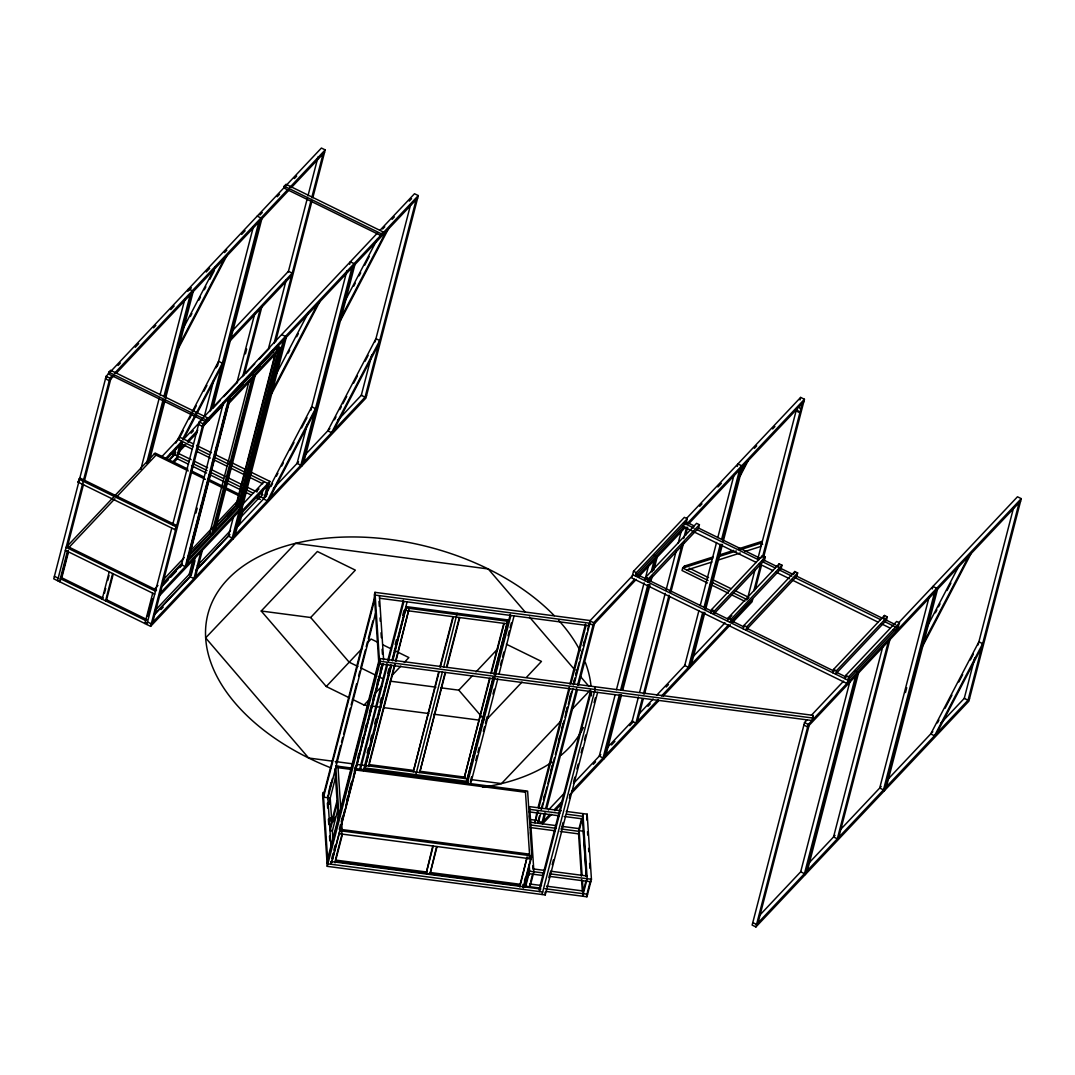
<?xml version="1.0" encoding="UTF-8"?>
<svg xmlns="http://www.w3.org/2000/svg" width="1075" height="1075" viewBox="0 0 1075 1075"><rect width="100%" height="100%" fill="white"/><g stroke="black" fill="none" stroke-linecap="round" stroke-linejoin="round"><path stroke-width="1.5" d="M687.207 518.741L636.346 572.666L635.486 575.998L686.347 522.074L687.207 518.741L684.372 517.344L633.511 571.282L631.778 577.96L846.898 683.458L849.25 678.553L846.898 683.458M893.271 629.614L896.281 631.092L899.493 622.855L896.657 621.457L845.797 675.382L844.937 678.715M78.018 482.07L79.832 477.972L176.717 525.5L174.903 529.599L78.018 482.07L79.053 480.982M312.812 197.746L325.188 149.909L321.398 148.054L106.129 376.304L53.75 578.82L150.634 626.349L365.903 398.099L418.282 195.583L414.507 193.728L380.107 230.184M108.817 372.178L108.36 373.925L205.244 421.454L207.475 417.812L110.591 370.284L108.817 372.178L205.701 419.693M57.526 580.675L109.905 378.158L112.203 375.726M67.618 545.845L83.527 484.314M84.361 481.076L110.738 379.085M67.362 551.314L59.515 581.656L60.549 580.554M60.966 578.968L68.357 550.387M62.122 576.576L68.316 552.617M102.165 599.192L109.233 571.846M104.45 593.266L105.699 588.442M107.769 580.406L109.018 575.582M112.633 573.526L105.565 600.858L106.6 599.756L113.251 574.037M140.785 469.453L159.208 398.22M160.041 394.982L184.752 299.455M187.91 291.406L188.555 288.906L192.331 290.761L164.892 396.877M146.657 463.218L162.983 400.075M163.83 396.836L190.208 294.832M148.135 461.645L164.045 400.115M149.627 460.073L193.164 291.688M168.6 460.369L174.204 454.429L175.83 448.167M180.278 443.317L177.039 455.813L179.014 453.717L181.85 442.779M152.717 593.185L144.87 623.513L145.904 622.412M147.544 616.069L152.059 598.6M146.845 624.494L171.785 528.08M172.618 524.842L199.224 421.964L377.822 232.617M204.411 416.106L213.616 380.483M217.392 365.903L253.391 226.677M150.634 626.349L203.014 423.819L418.282 195.583M152.758 622.277L203.847 424.746M207.032 419.559L207.475 417.812M209.867 411.483L258.847 222.055M208.604 420.5L209.249 418M211.345 409.911L260.983 217.983L257.194 216.129M212.823 408.339L261.816 218.91M223.372 402.87L181.514 564.751L185.29 566.606L228.827 398.261M195.972 513.003L197.222 508.139M189.066 553.464L187.386 559.927L213.078 532.689M189.899 550.239L196.577 524.398M197.41 521.16L202.006 503.409M202.839 500.171L204.102 495.333M204.935 492.095L209.531 474.344M212.447 463.029L213.697 458.192M214.543 454.967L217.043 445.278M219.972 433.964L221.222 429.127M222.055 425.888L224.554 416.2M225.401 412.975L226.65 408.137M284.243 186.177L283.787 187.937L380.671 235.452L382.902 231.824L286.017 184.295L284.243 186.177L381.128 233.705M186.781 565.033L230.319 396.688M188.877 558.355L228.962 403.327M236.836 382.902L254.775 313.51M245.409 353.89L246.659 349.053M193.379 558.234L189.227 574.305L191.216 575.286L194.951 560.814M195.462 556.326L190.194 576.724L193.97 578.578L200.877 551.905M242.695 376.68L260.231 308.915M244.173 375.108L261.709 307.342M195.448 577.006L202.355 550.333M248.957 381.544L209.706 533.334L211.587 534.262L251.684 379.247M229.593 397.925L251.926 374.248L253.808 375.175L212.42 535.189L186.741 562.427M254.305 374.651L212.917 534.665L238.596 507.44L279.984 347.427L278.089 346.499L252.41 373.724L254.305 374.651L279.984 347.427M215.054 530.593L255.138 375.578M268.602 348.031L286.192 280.024M288.288 271.935L307.127 199.077M307.974 195.838L318.012 156.977M274.058 343.409L310.917 200.931M311.75 197.692L323.051 153.98M272.808 352.439L273.453 349.926L270.013 353.581M275.549 341.837L311.978 200.985M275.133 353.796L235.882 505.586L237.763 506.513L277.861 351.498M233.463 516.739L228.438 536.17L232.227 538.024L283.303 340.506M236.392 505.411L275.334 354.831M276.598 349.98L277.847 345.129M277.444 348.999L278.089 346.499M233.06 538.951L285.439 336.435L281.65 334.58M236.204 528.591L242.816 503.046M235.183 534.88L286.272 337.362M237.333 526.75L241.217 511.74L269.852 481.372L250.394 471.831M239.308 524.654L243.192 509.644M261.171 497.08L263.187 489.259M266.385 494.809L269.852 481.372M307.141 424.531L297.09 463.392L300.866 465.247L351.955 267.715M310.809 410.354L346.916 270.725M349.657 264.289L350.302 261.789L354.078 263.644L301.699 466.174M303.835 462.102L354.911 264.571M382.445 233.571L382.902 231.824M371.762 354.844L361.294 395.318L365.07 397.172L416.159 199.654M375.108 341.89L410.704 204.263M574.198 684.023L589.92 623.245L589.745 620.503L374.973 592.338L374.328 594.838L378.83 663.571M322.769 797.61L375.148 595.08L589.92 623.245M374.637 599.635L323.548 797.153L330.213 798.026L331.745 821.448M328.52 792.423L331.033 782.707M336.058 763.277L340.668 745.472M341.501 742.234L342.75 737.369M343.597 734.144L350.289 708.237M351.135 704.998L356.578 683.942M358.66 675.852L359.923 671.002M360.757 667.763L365.366 649.945M366.199 646.707L367.462 641.856M368.295 638.617L372.904 620.799M327.526 797.704L329.178 791.321M329.998 788.123L332.471 778.542M327.62 799.142L375.551 613.14M336.005 775.626L329.447 801.036L329.662 804.382M329.971 828.099L337.039 800.754M337.201 803.227L330.132 830.558L332.363 830.854L338.195 808.346M333.868 821.958L335.118 817.134M327.606 859.046L378.696 661.515M327.096 863.601L380.12 658.572L812.861 715.318L813.036 718.06L812.391 720.559L379.65 663.812L374.973 592.338M597.619 692.394L545.24 894.924L327.27 866.343L380.295 661.313L380.12 658.572M331.772 858.293L333.022 853.456M333.855 850.218L335.118 845.38M339.283 829.255L340.533 824.418M341.366 821.192L342.616 816.355M346.795 800.217L348.045 795.379M348.878 792.154L351.377 782.479M354.307 771.178L355.556 766.341M357.639 758.278L358.889 753.441M361.805 742.14L363.068 737.302M365.151 729.24L366.4 724.402M369.316 713.115L370.566 708.277M372.662 700.201L373.912 695.364M376.828 684.076L378.078 679.239M380.16 671.176L381.423 666.325M341.501 822.362L344.847 809.408M345.693 806.169L348.206 796.454M349.039 793.216L352.385 780.262M353.218 777.023L357.827 759.219M358.674 755.98L362.02 743.027M362.853 739.788L365.366 730.073M366.199 726.834L369.558 713.881M370.391 710.642L372.904 700.927M373.737 697.688L377.097 684.748M377.93 681.51L380.442 671.794M381.276 668.556L382.539 663.692M382.848 664.229L331.113 864.26L330.939 861.518M331.758 862.459L383.09 664.135M341.433 834.012L342.213 831.015L341.554 821.058M335.803 858.267L341.998 834.308M335.064 862.889L342.495 834.16M359.762 768.692L386.987 663.45M387.82 660.211L403.313 600.307M360.367 769.821L387.578 664.578M388.411 661.34L403.904 601.436M367.153 752.917L368.403 748.066M370.499 739.976L371.748 735.112M374.691 723.784L375.941 718.92M380.133 702.728L381.383 697.877M387.672 673.595L388.922 668.731M395.197 644.449L396.46 639.585M402.735 615.303L403.998 610.452M363.363 770.654L390.776 664.995M392.039 660.144L407.102 601.852M391.045 665.627L365.016 767.993L466.671 781.323L493.627 677.089M392.308 660.776L406.31 606.609L507.964 619.939L494.46 673.864M365.016 767.993L391.555 665.385M392.805 660.534L406.31 606.609M369.195 762.928L394.659 664.431M395.506 661.192L408.863 609.525L396.003 660.95M395.17 664.189L368.859 765.911L368.779 764.54M439.191 671.62L413.297 771.743L438.681 671.875M439.93 667.024L452.871 616.969M440.441 666.782L453.381 616.727M415.837 774.658L442.376 672.05M443.639 667.199L457.13 613.274M445.077 672.708L419.68 772.576L445.574 672.466M446.743 666.245L459.267 617.803M446.837 667.615L459.778 617.561M432.714 846.227L426.157 873.384L433.225 846.052M436.558 846.724L430 873.894L437.068 846.549M489.501 678.54L464.118 778.407L490.012 678.285M490.751 673.689L503.705 623.634M491.262 673.447L504.202 623.393M493.116 677.344L467.316 778.824L365.661 765.494L365.581 764.123M493.949 674.106L507.964 619.939M467.155 781.108L493.963 677.478M494.796 674.24L510.289 614.336M467.141 784.266L510.88 615.464M470.353 781.525L471.616 776.661M475.795 760.468L477.058 755.618M477.891 752.379L479.154 747.528M483.333 731.336L484.597 726.472M485.43 723.233L487.109 716.756M492.968 694.087L494.218 689.236M500.507 664.955L501.756 660.09M502.603 656.852L503.852 652.001M508.045 635.809L509.295 630.944M510.128 627.706L511.391 622.855M470.541 784.266L497.752 679.024M499.015 674.173L514.078 615.881M536.909 812.015L534.987 822.845L537.93 811.517M538.158 807.15L569.145 687.342M569.992 684.103L585.472 624.199M538.763 808.279L569.75 688.47M571 683.606L586.077 625.327M519.736 885.679L527.167 856.936L519.83 887.117M543.453 799.478L544.716 794.627M550.991 770.332L552.241 765.481M558.53 741.186L559.779 736.335M561.876 728.245L563.139 723.381M566.068 712.053L567.318 707.189M569.414 699.099L570.664 694.235M573.607 682.907L574.856 678.043M575.689 674.804L576.952 669.953M583.228 645.672L584.491 640.808M539.435 816.032L538.172 820.883L541.961 822.738L549.916 814.299M541.101 809.556L542.781 803.079M543.614 799.84L546.973 786.887M547.807 783.648L554.498 757.741M555.345 754.502L564.133 720.505M564.966 717.267L567.479 707.552M568.326 704.313L571.672 691.359M573.351 684.883L575.018 678.406M575.864 675.167L579.21 662.213M580.043 658.975L582.556 649.273M583.403 646.035L586.748 633.081M587.582 629.843L589.261 623.366L593.037 625.22L636.279 579.371M528.86 858.589L529.626 855.593L525.393 790.837M540.698 813.547L538.185 823.262L538.011 820.521M541.961 808.696L572.948 688.887M530.996 857.447L523.149 887.789L522.934 884.443M523.659 887.627L531.87 855.888L527.623 791.119L354.548 768.423M525.621 884.12L528.86 871.623M541.961 822.738L544.474 813.022M545.724 808.172L576.711 688.363M577.544 685.124L593.682 622.721L634.653 579.277M540.013 888.044L525.756 886.176L529.639 871.18L529.196 864.502M543.439 821.166L545.536 813.076M546.785 808.212L577.356 690.029M578.605 685.165L594.515 623.648M530.701 881.554L532.313 875.305M590.632 690.432L539.314 888.837L539.502 891.578L591.223 691.561M542.042 894.494L595.066 689.478L594.892 686.737M548.828 877.603L550.091 872.739M552.187 864.636L553.437 859.772M561.822 827.374L563.085 822.509M569.36 798.201L570.623 793.35M573.553 782.009L574.816 777.144M576.912 769.042L578.162 764.177M581.105 752.836L582.354 747.985M584.451 739.882L585.714 735.018M594.085 702.62L595.348 697.756M582.099 875.359L579.035 828.623L581.454 819.244M582.395 818.169L579.17 830.679L583.429 831.23M615.196 694.571L599.286 756.101L603.062 757.956L619.388 694.813M616.445 689.72L644.086 582.865M648.265 566.673L644.852 580.594L647.11 578.202M566.256 811.437L587.178 814.178L586.748 820.023M648.548 578.646L647.688 581.978L698.548 528.053L699.408 524.721L696.573 523.337L645.712 577.262L648.548 578.646L699.408 524.721M620.651 689.948L647.862 584.719M648.709 581.481L649.542 578.242M651.208 571.766L654.151 560.424M603.895 758.883L620.45 694.853M621.713 690.002L648.924 584.76M649.77 581.521L650.603 578.283M652.283 571.806L656.274 556.353L653.748 555.117M606.031 754.811L621.511 694.907M622.774 690.043L649.985 584.813M650.832 581.575L652.498 575.098M653.761 570.234L657.107 557.293M583.161 891.672L585.996 880.734M582.65 896.228L587.178 878.718L582.905 813.614M587.42 892.223L590.256 881.285M546.019 891.417L586.91 896.778L591.438 879.283L587.178 814.178M638.429 696.976L632.14 721.258L635.93 723.112L642.205 698.831M639.679 692.112L665.223 593.346M666.057 590.108L676.108 551.26M678.204 543.157L681.55 530.203M643.468 693.966L668.999 595.201M669.846 591.962L682.397 543.399M683.66 538.535L686.589 527.207M637.408 721.54L643.267 698.871M644.53 694.02L669.644 596.867M670.907 592.016L683.888 541.827M685.554 535.35L687.651 527.247M683.996 568.42L684.654 565.92L682.679 568.003L682.02 570.516L707.431 582.972M698.952 610.466L684.721 665.519L688.497 667.373L702.741 612.32M700.215 605.615L716.541 542.472M717.791 537.607L734.131 474.465M737.289 466.416L737.934 463.916L741.71 465.771L722.642 539.516M703.991 607.469L720.317 544.326M721.58 539.462L739.587 469.842M689.33 668.301L703.803 612.374M704.636 609.135L721.379 544.367M691.467 664.229L704.864 612.414M705.697 609.176L722.454 544.42M723.287 541.182L742.543 466.698M710.723 612.898L711.583 609.565L762.444 555.641L765.279 557.038L764.419 560.371L713.558 614.295L714.418 610.963L765.279 557.038M727.439 621.095L728.299 617.762L779.16 563.837L781.995 565.222L781.135 568.567L730.274 622.479L731.134 619.146L781.995 565.222M739.519 549.983L761.584 542.956L760.67 546.503L744.948 551.502M747.434 599.017L754.973 569.871M757.902 558.543L796.427 409.588M800.002 399.913L800.647 397.414L804.436 399.268L763.586 557.199M743.094 628.781L743.954 625.448L794.801 571.524L797.637 572.921L796.777 576.254L745.929 630.165L746.789 626.832L797.637 572.921M761.866 557.871L762.444 555.641M753.736 591.156L760.858 563.636M762.941 555.533L802.299 403.34M755.214 589.584L761.49 565.302M778.582 566.055L779.16 563.837M794.237 573.754L794.801 571.524M806.814 720.129L804.517 722.561L752.137 925.091L755.913 926.946L968.871 701.169L1021.25 498.639L1017.474 496.784L898.566 622.855M755.913 926.946L808.293 724.429L1021.25 498.639M758.05 922.874L809.126 725.356M812.861 715.318L812.391 720.559M832.722 672.735L833.582 669.403L884.456 615.478L887.292 616.862L886.418 620.194L835.557 674.133L836.417 670.8L887.292 616.862M632.638 574.628L847.772 680.112L848.632 676.78L899.493 622.855M850.097 680.757L800.687 871.798L804.476 873.652L855.552 676.135M805.309 874.58L857.675 672.063L855.163 670.827M807.433 870.508L858.522 672.99M883.878 617.695L884.456 615.478M882.965 645.914L833.555 836.955L837.331 838.809L888.42 641.291M838.809 837.237L889.898 639.719M929.123 596.974L879.713 788.029L883.489 789.883L934.578 592.352M905.473 692.542L906.736 687.691M932.267 588.925L932.925 586.426L936.701 588.28L884.322 790.81M886.458 786.739L937.534 589.207M974.729 657.9L964.262 698.374L968.038 700.228L1019.127 502.71M978.075 644.946L1013.671 507.333M181.836 330.993L215.497 266.587M190.329 316.534L191.888 313.551M198.875 300.18L200.434 297.211M204.317 289.78L205.862 286.81M209.746 279.379L214.409 270.47M179.498 344.564L224.635 258.202L226.731 255.984L178.584 348.098M175.843 443.061L218.574 361.334L222.35 363.189L182.737 438.976M179.391 438.062L183.22 430.739M189.348 419.035L191.632 414.641M193.164 411.712L196.228 405.866M203.874 391.219L206.938 385.374M216.129 367.798L217.647 364.882M170.414 453.462L174.19 455.316L175.749 452.347M180.116 445.776L181.648 442.846M183.18 439.917L221.437 366.736M275.751 375.014L308.659 312.059M288.14 353.084L289.699 350.114M296.687 336.744L298.245 333.774M272.647 390.037L317.797 303.674L319.893 301.457L271.733 393.571M344.417 302.169L377.312 239.228M353.702 286.192L355.247 283.222M359.131 275.791L360.689 272.822M364.573 265.391L369.236 256.482M341.312 317.206L386.449 230.843L388.545 228.612L340.399 320.74M265.659 496.704L267.191 493.788M271.021 486.464L272.553 483.535M276.369 476.212L277.901 473.296M281.731 465.972L283.262 463.043M290.142 449.874L293.972 442.551M301.618 427.917L306.98 417.664M269.435 498.558L314.585 412.209M334.473 419.801L335.991 416.872M339.821 409.562L341.353 406.632M342.885 403.703L346.714 396.379M353.594 383.211L357.424 375.887M365.07 361.254L368.134 355.395M333.653 430.443L378.803 344.081M741.024 472.597L746.037 463.002M740.111 476.131L748.133 460.772M926.865 627.289L958.994 565.813M935.371 612.804L936.916 609.834M938.475 606.851L940.034 603.881M947.021 590.511L950.905 583.08M923.748 642.326L968.897 555.963M922.834 645.86L970.994 553.732M937.413 722.924L938.945 719.995M945.073 708.277L951.953 695.108M958.846 681.94L962.676 674.616M970.322 659.983L973.386 654.124M936.607 733.553L981.757 647.19M106.962 377.231L105.484 378.803L109.26 380.657L113.843 375.793M118.075 365.446L120.36 363.014M135.248 347.238L138.675 343.597M153.564 327.821L155.848 325.389M170.737 309.613L174.163 305.972M189.052 290.196L191.337 287.764M206.212 272.002L209.638 268.36M224.514 252.585L226.812 250.166M241.673 234.39L245.113 230.749M259.989 214.973L262.287 212.541M277.189 196.738L279.487 194.306M294.389 178.517L296.673 176.085M114.487 373.294L287.348 190.02M289.645 187.588L325.188 149.909M116.127 373.374L289 190.087M291.285 187.655L324.529 152.408M231.743 331.422L288.449 271.303L292.225 273.158L230.991 338.087M230.346 340.587L291.58 275.657M69.176 547.215L114.891 498.733M117.188 496.314L156.05 455.115M161.25 457.278L180.062 437.323L193.527 443.935M166.155 457.937L181.863 441.274L181.218 443.773L166.625 459.253M183.731 439.191L202.033 419.787M213.495 407.64L220.375 400.343M223.815 396.702L237.575 382.109M245.597 373.603L254.762 363.874M259.357 359.023L269.677 348.072M382.673 228.988L384.769 226.758M392.079 219.313L394.364 216.881M409.266 201.079L411.564 198.66M191.095 433.198L193.379 430.779M169.205 460.463L174.929 454.389M179.498 449.538L184.08 444.687M187.507 441.046L197.813 430.134M203.524 424.061L208.107 419.21M214.987 411.927L221.867 404.63M233.329 392.469L242.493 382.754M251.671 373.025L259.693 364.519M417.637 198.082L202.369 426.318L198.579 424.464M178.853 452.037L185.72 444.768M188.004 442.336L197.168 432.634M202.879 426.573L223.506 404.697M234.968 392.55L243.004 384.03M253.31 373.092L260.19 365.809M228.128 402.399L253.808 375.175M172.376 462.223L177.993 456.284L177.335 458.783L173.975 462.344M227.483 404.899L253.162 377.674M253.66 377.15L279.339 349.926M174.903 529.599L175.937 528.497M154.531 589.087L157.958 585.445M162.527 580.594L184.242 557.576M189.966 551.515L212.823 527.274M215.108 524.855L237.965 500.614M188.851 555.439L210.068 532.945M215.027 527.691L237.36 504.014M162.231 583.994L181.662 563.394M190.799 553.692L210.23 533.093M217.096 525.823L236.527 505.223M162.285 585.149L181.863 564.388M227.779 515.987L231.125 512.439M162.594 585.781L168.305 579.721M170.589 577.302L176.313 571.242M179.74 567.6L182.024 565.181M213.562 532.165L239.241 504.941M242.775 504.229L264.101 481.613M160.309 593.104L239.765 508.851M256.723 491.248L258.967 488.87M159.664 595.604L239.12 511.351M240.572 514.24L269.207 483.871M240.021 518.029L260.217 496.61M155.163 610.425L189.415 574.104M197.41 565.625L230.52 530.526M153.725 615.021L190.262 576.281M195.972 570.234L229.082 535.122M154.37 614.712L189.858 577.087M196.725 569.804L229.929 534.597M235.64 528.537L266.533 495.777M273.399 488.507L298.568 461.82M304.306 455.733L329.877 428.589M337.55 420.486L361.63 394.968M160.941 609.552L163.225 607.133M366.548 395.6L151.279 623.849L147.503 621.995M261.225 611.017L317.367 551.502L355.355 570.14L310.675 617.507L261.225 611.017L326.276 686.508L349.536 697.917M326.276 686.508L361.858 648.776M367.61 642.675L371.063 639.02L378.333 642.581M352.452 699.341L364.076 705.052L369.813 698.978M374.396 694.114L382.418 685.608M391.609 675.866L400.814 666.097M404.267 662.442L408.876 657.564L394.323 650.429M440.844 687.812L458.797 690.163L472.543 675.584M475.983 671.942L497.752 648.857M486.464 719.739L521.993 682.074M526.575 677.223L541.464 661.421L506.392 644.221M633.148 575.018L589.906 620.866L593.682 622.721M686.67 518.271L800.647 397.414M699.691 506.271L701.975 503.866M717.912 486.948L721.338 483.333M754.395 448.288L756.666 445.87M772.629 428.938L774.914 426.52M638.066 575.663L684.748 526.159M687.032 523.753L804.436 399.268M638.563 576.952L685.245 527.449M688.658 523.834L803.791 401.768M548.411 810.026L564.348 793.135M573.445 783.487L600.764 754.529M606.461 748.482L632.664 720.707M639.491 713.464L653.17 698.965M656.583 695.35L685.057 665.156M693.039 656.691L724.98 622.828M728.393 619.2L731.82 615.585M746.641 599.863L748.926 597.445L735.475 590.847M593.293 764.271L595.563 761.853M611.514 744.948L614.927 741.32M629.735 725.625L633.148 721.997M647.956 706.302L650.241 703.883M666.191 686.979L668.462 684.56M554.472 809.475L562.44 801.023M571.537 791.375L658.088 699.61M661.501 695.995L728.756 624.683M731.04 622.264L752.702 599.299L752.057 601.798L732.666 622.358M542.445 824.028L551.556 814.38M554.969 810.765L561.795 803.522M569.763 795.083L658.572 700.913M663.141 696.076L730.395 624.777M811.41 715.265L843.566 681.16M847.772 680.112L898.633 626.188L896.281 631.092M1020.605 501.138L807.647 726.928L803.872 725.074M759.676 915.282L801.023 871.449M809.045 862.943L835.033 835.382M839.965 830.169L881.191 786.457M886.902 780.396L932.831 731.699M940.598 723.462L964.598 698.024M969.516 698.656L756.572 924.446L752.782 922.592M560.169 721.809L501.461 783.608L471.535 779.63M571.685 709.688L590.108 690.298M713.128 556.931L684.762 565.974L682.786 568.07L712.725 558.53M717.858 555.426L733.607 550.4M738.337 548.895L761.973 541.37M719.027 556.514L736.362 550.991M686.791 570.032L711.946 562.023M718.234 560.021L740.232 553.007M379.502 598.237L589.275 625.744M406.404 607.98L508.045 621.31M380.295 661.313L813.036 718.06M390.265 681.174L435.953 687.167M364.076 705.052L367.395 705.482M370.727 705.926L380.684 707.229M384.003 707.659L428.858 713.545M433.83 714.203L478.684 720.075M368.859 764.553L413.123 770.358M419.68 771.218L465.583 777.238M363.82 768.907L467.598 782.519L467.437 780.047M351.243 767.993L335.736 765.964L339.216 819.096M338.061 767.698L351.337 769.431M354.643 769.875L525.487 792.275M561.271 810.778L529.639 806.64L533.899 871.731L530.015 886.741L529.8 883.395M529.814 809.381L559.779 813.305M566.444 814.178L583.093 816.355L582.448 818.854L564.133 816.462M529.169 811.88L559.134 815.804M529.679 819.432L536.344 820.306M529.867 822.173L555.721 825.56M562.386 826.433L579.035 828.623M530.929 825.036L555.909 828.301M560.895 828.959L579.21 831.365L578.565 833.864L560.25 831.459M530.284 827.535L555.251 830.8M342.119 829.577L529.532 854.155M339.969 830.72L531.87 855.888M339.203 833.716L531.09 858.885L530.875 855.566M533.724 868.99L543.708 870.307M550.373 871.18L586.99 875.977M529.639 871.18L543.896 873.048M550.548 873.921L591.438 879.283M543.238 875.547L528.994 873.679L528.672 868.667M549.903 876.421L590.793 881.782M529.841 883.999L541.491 885.531M546.49 886.176L583.12 890.987M426.882 872.053L335.333 860.054L335.427 861.492L520.192 885.719L520.098 884.282L430.215 872.497M545.012 888.702L587.555 894.279M331.073 861.532L540.846 889.038M542.687 891.995L327.929 863.843L323.239 792.356L322.594 794.868L327.27 866.343M331.92 761.1L308.646 758.009L205.647 637.878L295.45 543.359L488.252 568.971L525.124 611.957M335.239 761.53L353.527 763.962M356.846 764.406L366.83 765.736M796.091 410.919L799.867 412.773L796.723 409.266M686.522 522.168L694.047 525.85M698.562 528.067L760.227 558.315M763.237 559.793L793.323 574.547M796.333 576.012L895.623 624.709M683.539 523.001L694.06 528.161M697.07 529.639L758.748 559.887M761.758 561.365L775.29 568.003M778.3 569.468L791.845 576.119M794.855 577.584L880.6 619.643M883.61 621.122L897.141 627.76M682.679 526.333L756.383 562.48M759.393 563.958L772.938 570.597M775.935 572.075L789.48 578.713M792.49 580.191L878.235 622.237M881.245 623.715L890.261 628.136M689.129 568.111L708.559 577.651M711.556 579.116L730.987 588.643M682.679 568.003L708.089 580.473M712.564 582.677L729.011 590.739M733.499 592.943L746.95 599.541M710.427 584.437L728.366 593.239M731.349 594.703L744.8 601.301M633.511 571.282L636.346 572.666M711.583 609.565L714.418 610.963M728.299 617.762L731.134 619.146M743.954 625.448L746.789 626.832M833.582 669.403L836.417 670.8M845.797 675.382L848.632 676.78M635.634 573.795L728.904 619.536M731.9 621.001L743.94 626.913M746.95 628.378L834.2 671.176M837.21 672.654L846.24 677.075M106.129 376.304L109.905 378.158M199.224 421.964L203.014 423.819M804.517 722.561L808.293 724.429M196.523 445.399L211.493 452.75M214.489 454.214L245.906 469.627M178.087 439.42L193.057 446.757M197.545 448.96L209.517 454.833M214.006 457.036L228.975 464.387M231.958 465.851L245.436 472.463M249.924 474.653L267.877 483.468L264.007 498.464L258.013 495.535M180.439 443.384L192.412 449.269M196.9 451.46L210.364 458.071M213.361 459.536L226.825 466.147M231.313 468.351L244.791 474.962M249.279 477.152L262.743 483.763M177.684 453.059L191.148 459.67M194.145 461.135L207.609 467.746M210.606 469.211L225.575 476.561M228.558 478.026L242.036 484.623M246.524 486.827L256.992 491.974M259.989 493.438L262.985 494.903M174.204 454.429L189.173 461.766M193.661 463.97L207.126 470.568M210.122 472.046L223.6 478.644M228.088 480.847L241.552 487.459M246.041 489.662L253.525 493.331M176.555 458.393L188.528 464.266M191.525 465.73L206.481 473.081M209.477 474.545L240.907 489.958M245.396 492.162L251.375 495.091M255.877 497.295L260.365 499.499M187.843 469.103L155.096 453.032L66.153 547.336L155.472 591.156L156.507 590.054L67.188 546.234M190.826 470.568L204.223 477.139M208.684 479.329L238.462 493.936M154.061 454.134L188.3 470.931M190.49 472.006L205.459 479.343M207.65 480.417L222.538 487.727M224.93 488.897L239.9 496.247M78.797 479.074L175.682 526.602M382.7 644.718L391.421 649.004M357.921 666.487L349.187 662.2L310.675 617.507M360.824 667.911L375.363 675.046M378.279 676.471L382.633 678.607M65.373 550.346L154.692 594.153M103.254 598.117L61.329 577.544L60.294 578.646L145.649 620.517L146.684 619.415L106.25 599.581M54.395 576.321L58.171 578.175M798.806 407.049L800.781 409.239M458.797 690.163L484.261 719.712M529.451 617.01L574.991 670.128M580.419 676.444L589.087 686.562M761.584 542.956L762.645 544.407M173.075 452.602L174.19 455.316M587.514 831.701L587.729 835.047M588.603 848.39L588.818 851.736M589.584 863.413L589.92 868.425M583.403 830.854L586.359 875.923M582.368 817.793L586.197 876.219M586.695 893.446L586.91 896.778M582.422 880.371L583.295 893.728M578.498 832.789L581.333 876.192M581.562 879.525L582.327 891.215M545.065 892.183L545.24 894.924M529.424 815.817L529.76 820.816M530.526 832.507L530.848 837.506M531.614 849.196L531.829 852.529M532.703 865.886L532.931 869.232M528.819 868.372L529.263 875.05M525.218 877.832L525.756 886.176M524.573 880.331L525.003 887.009M507.319 622.438L507.4 623.809L405.759 610.479L405.665 609.108M466.577 779.953L466.671 781.323M379.408 595.644L383.627 659.983M378.978 601.436L379.3 606.381M380.066 617.937L380.281 621.229M381.034 632.785L381.356 637.73M382.109 649.287L382.445 654.232M337.967 766.26L340.909 811.182M334.957 768.961L338.222 818.774M332.296 829.806L332.954 839.844M330.536 817.752L330.751 821.098M327.687 795.661L331.14 848.457M327.364 803.106L327.687 808.064M328.413 819.137L328.762 824.565M329.514 836.108L329.837 840.878M583.483 727.533A196.859 120.387 14.5 0 1 561.19 755.174M551.959 762.148A196.859 120.387 14.5 0 1 482.554 787.303M330.939 767.873A196.859 120.387 14.5 0 1 244.71 564.993A196.859 120.387 14.5 0 1 554.283 615.679M558.57 620.248A196.859 120.387 14.5 0 1 580.057 650.671M585.324 662.415A196.859 120.387 14.5 0 1 591.008 686.011M591.398 692.461A196.859 120.387 14.5 0 1 591.384 695.848M311.723 406.807L263.563 498.934L267.339 500.789L315.499 408.661L311.723 406.807M375.941 338.692L327.781 430.806L331.557 432.661L379.717 340.547L375.941 338.692M978.895 641.802L930.735 733.929L934.511 735.784L982.671 643.656L978.895 641.802"/></g></svg>
